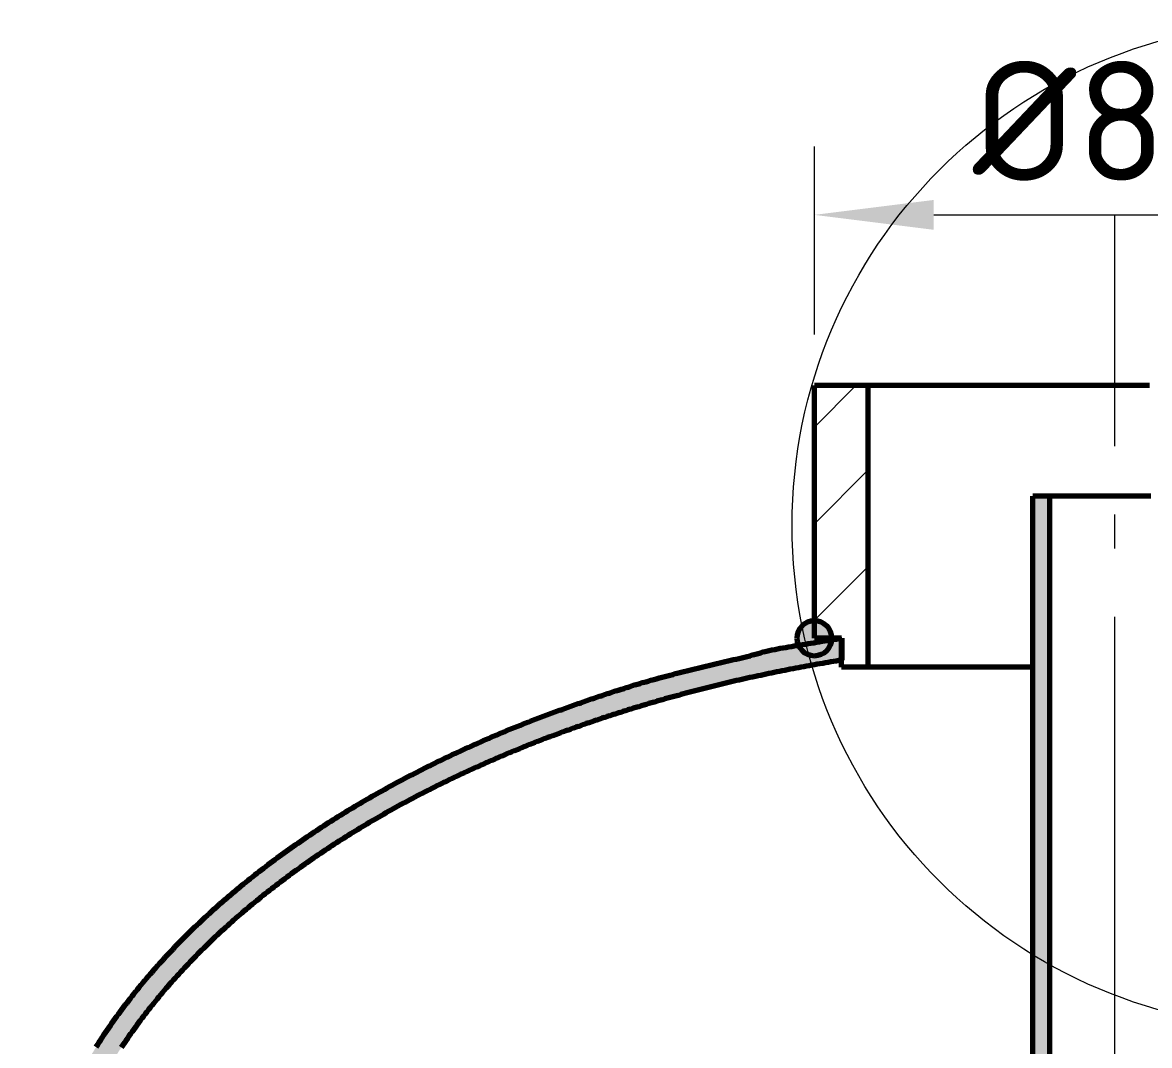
# Model space of a CAD drawing. Header units: millimetres. Extents: x 0 to 2382, y 0 to 420.
# Drawn here: x 732 to 765.02, y 276.06 to 306.02 of the extents above; entities that cross this region are included whole.
import ezdxf

# ---------------------------------------------------------------- set-up
doc = ezdxf.new("R2010")
doc.units = ezdxf.units.MM
doc.linetypes.add('IRAM-F-TRAZO-PUNTO', pattern=[20, 15, -2, 1, -2])
for name, color, linetype, lineweight in [('01-VISIBLE', 7, 'CONTINUOUS', 70), ('03-EJE', 1, 'IRAM-F-TRAZO-PUNTO', 18), ('04-COTA', 3, 'CONTINUOUS', 18), ('05-RAYADO', 8, 'CONTINUOUS', 18), ('08-FINA', 5, 'CONTINUOUS', 18)]:
    doc.layers.add(name, color=color, linetype=linetype, lineweight=lineweight)
doc.styles.add('ISO3098', font='isocpeur.ttf')
doc.dimstyles.new('FLAMA-IRAM', dxfattribs={"dimtxt": 3.5, "dimasz": 3.5, "dimexe": 2, "dimexo": 1.5, "dimgap": 1, "dimtad": 1, "dimdec": 1, "dimtxsty": 'ISO3098', "dimblk": 'IRAM_FLECHA', "dimblk1": 'IRAM_FLECHA', "dimblk2": 'IRAM_FLECHA', "dimcen": 2.5, "dimclrd": 256, "dimclre": 256, "dimclrt": 256, "dimazin": 3, "dimtfac": 1, "dimtmove": 0, "dimatfit": 3, "dimlwd": 18, "dimlwe": 18})

# ---------------------------------------------------------------- blocks, each defined once
blk = doc.blocks.new('IRAM_FLECHA')
blk.add_solid([(0, 0), (-1, 0.125), (-1, -0.125)])

msp = doc.modelspace()

# ---------------------------------------------------------------- hatches: boundary and pattern name
at = {"layer": '05-RAYADO'}
h = msp.add_hatch(dxfattribs=at)
h.set_pattern_fill('ANSI31', scale=0.62992)
h.paths.add_polyline_path([(756.78, 287.142), (755.998, 287.142), (755.998, 287.987), (755.2, 287.987), (755.2, 295.387), (756.78, 295.387)])
h = msp.add_hatch(color=7, dxfattribs=at)
h.dxf.hatch_style = 1
h.paths.add_polyline_path([(762.1, 124.253), (761.6, 124.253), (761.6, 292.147), (762.1, 292.147)])
h = msp.add_hatch(color=7, dxfattribs=at)
h.dxf.hatch_style = 1
h.paths.add_polyline_path([(754.688, 287.987), (754.69, 288.027), (754.694, 288.067), (754.702, 288.106), (754.713, 288.145), (754.727, 288.183), (754.744, 288.219), (754.763, 288.254), (754.786, 288.288), (754.811, 288.319), (754.838, 288.349), (754.867, 288.376), (754.899, 288.401), (754.932, 288.423), (754.968, 288.443), (755.004, 288.46), (755.042, 288.474), (755.08, 288.485), (755.12, 288.493), (755.16, 288.497), (755.2, 288.499), (755.24, 288.497), (755.28, 288.493), (755.32, 288.485), (755.358, 288.474), (755.396, 288.46), (755.432, 288.443), (755.468, 288.423), (755.501, 288.401), (755.533, 288.376), (755.562, 288.349), (755.589, 288.319), (755.614, 288.288), (755.637, 288.254), (755.656, 288.219), (755.673, 288.183), (755.687, 288.145), (755.698, 288.106), (755.706, 288.067), (755.71, 288.027), (755.712, 287.987), (755.71, 287.947), (755.706, 287.907), (755.698, 287.867), (755.687, 287.829), (755.673, 287.791), (755.656, 287.754), (755.637, 287.719), (755.614, 287.686), (755.589, 287.654), (755.562, 287.625), (755.533, 287.598), (755.501, 287.573), (755.468, 287.55), (755.432, 287.531), (755.396, 287.514), (755.358, 287.5), (755.32, 287.489), (755.28, 287.481), (755.24, 287.476), (755.2, 287.475), (755.16, 287.476), (755.12, 287.481), (755.08, 287.489), (755.042, 287.5), (755.004, 287.514), (754.968, 287.531), (754.932, 287.55), (754.899, 287.573), (754.867, 287.598), (754.838, 287.625), (754.811, 287.654), (754.786, 287.686), (754.763, 287.719), (754.744, 287.754), (754.727, 287.791), (754.713, 287.829), (754.702, 287.867), (754.694, 287.907), (754.69, 287.947)])
h = msp.add_hatch(color=7, dxfattribs=at)
h.dxf.hatch_style = 1
h.paths.add_polyline_path([(733.28, 266.013), (732.64, 266.013), (732.64, 267.613), (732, 268.893), (732, 268.976), (732.001, 269.059), (732.003, 269.142), (732.004, 269.225), (732.007, 269.308), (732.01, 269.39), (732.014, 269.473), (732.018, 269.556), (732.023, 269.639), (732.028, 269.722), (732.034, 269.804), (732.041, 269.887), (732.048, 269.97), (732.055, 270.052), (732.063, 270.135), (732.072, 270.217), (732.081, 270.299), (732.091, 270.382), (732.102, 270.464), (732.113, 270.546), (732.124, 270.628), (732.136, 270.71), (732.149, 270.792), (732.162, 270.874), (732.176, 270.956), (732.19, 271.038), (732.205, 271.119), (732.22, 271.201), (732.236, 271.282), (732.252, 271.363), (732.269, 271.444), (732.287, 271.526), (732.304, 271.606), (732.323, 271.687), (732.342, 271.768), (732.361, 271.849), (732.382, 271.929), (732.402, 272.009), (732.423, 272.09), (732.445, 272.17), (732.467, 272.25), (732.49, 272.329), (732.513, 272.409), (732.536, 272.488), (732.56, 272.568), (732.585, 272.647), (732.61, 272.726), (732.636, 272.805), (732.662, 272.883), (732.689, 272.962), (732.716, 273.04), (732.743, 273.118), (732.771, 273.197), (732.8, 273.274), (732.829, 273.352), (732.858, 273.43), (732.888, 273.507), (732.919, 273.584), (732.949, 273.661), (732.981, 273.738), (733.012, 273.814), (733.045, 273.891), (733.077, 273.967), (733.11, 274.043), (733.144, 274.119), (733.178, 274.194), (733.212, 274.27), (733.247, 274.345), (733.283, 274.42), (733.318, 274.495), (733.354, 274.569), (733.391, 274.644), (733.428, 274.718), (733.465, 274.792), (733.503, 274.866), (733.541, 274.94), (733.58, 275.013), (733.619, 275.086), (733.658, 275.159), (733.698, 275.232), (733.738, 275.304), (733.779, 275.377), (733.82, 275.449), (733.861, 275.52), (733.903, 275.592), (733.945, 275.664), (733.988, 275.735), (734.03, 275.806), (734.074, 275.876), (734.117, 275.947), (734.161, 276.017), (734.206, 276.087), (734.25, 276.157), (734.295, 276.227), (734.341, 276.296), (734.386, 276.365), (734.432, 276.434), (734.479, 276.503), (734.525, 276.572), (734.573, 276.64), (734.62, 276.708), (734.668, 276.776), (734.716, 276.843), (734.764, 276.911), (734.813, 276.978), (734.862, 277.045), (734.911, 277.111), (734.961, 277.178), (735.011, 277.244), (735.061, 277.31), (735.112, 277.375), (735.162, 277.441), (735.214, 277.506), (735.265, 277.571), (735.317, 277.636), (735.369, 277.7), (735.421, 277.765), (735.474, 277.829), (735.527, 277.893), (735.58, 277.956), (735.633, 278.02), (735.687, 278.083), (735.741, 278.146), (735.795, 278.208), (735.85, 278.271), (735.905, 278.333), (735.96, 278.395), (736.015, 278.457), (736.071, 278.518), (736.126, 278.58), (736.183, 278.641), (736.239, 278.701), (736.296, 278.762), (736.352, 278.822), (736.409, 278.882), (736.467, 278.942), (736.524, 279.002), (736.582, 279.061), (736.64, 279.121), (736.699, 279.18), (736.757, 279.238), (736.816, 279.297), (736.875, 279.355), (736.934, 279.413), (736.993, 279.471), (737.053, 279.529), (737.113, 279.586), (737.173, 279.643), (737.233, 279.7), (737.294, 279.757), (737.354, 279.813), (737.415, 279.87), (737.476, 279.926), (737.538, 279.981), (737.599, 280.037), (737.661, 280.092), (737.723, 280.147), (737.785, 280.202), (737.847, 280.257), (737.91, 280.311), (737.973, 280.366), (738.036, 280.42), (738.099, 280.473), (738.162, 280.527), (738.225, 280.58), (738.289, 280.633), (738.353, 280.686), (738.417, 280.739), (738.481, 280.791), (738.546, 280.844), (738.61, 280.896), (738.675, 280.948), (738.74, 280.999), (738.805, 281.051), (738.87, 281.102), (738.935, 281.153), (739.001, 281.203), (739.067, 281.254), (739.133, 281.304), (739.199, 281.354), (739.265, 281.404), (739.331, 281.454), (739.398, 281.503), (739.465, 281.553), (739.531, 281.602), (739.598, 281.651), (739.666, 281.699), (739.733, 281.748), (739.8, 281.796), (739.868, 281.844), (739.936, 281.892), (740.004, 281.939), (740.072, 281.986), (740.14, 282.034), (740.208, 282.081), (740.277, 282.127), (740.345, 282.174), (740.414, 282.22), (740.483, 282.266), (740.552, 282.312), (740.621, 282.358), (740.69, 282.404), (740.76, 282.449), (740.829, 282.494), (740.899, 282.539), (740.969, 282.584), (741.039, 282.628), (741.109, 282.673), (741.179, 282.717), (741.249, 282.761), (741.32, 282.805), (741.39, 282.848), (741.461, 282.892), (741.532, 282.935), (741.603, 282.978), (741.674, 283.02), (741.745, 283.063), (741.816, 283.105), (741.887, 283.147), (741.959, 283.189), (742.03, 283.231), (742.102, 283.273), (742.174, 283.314), (742.246, 283.355), (742.318, 283.396), (742.39, 283.437), (742.462, 283.478), (742.535, 283.518), (742.607, 283.559), (742.68, 283.599), (742.753, 283.639), (742.825, 283.678), (742.898, 283.718), (742.971, 283.757), (743.044, 283.796), (743.118, 283.835), (743.191, 283.874), (743.264, 283.912), (743.338, 283.951), (743.411, 283.989), (743.485, 284.027), (743.559, 284.065), (743.633, 284.103), (743.707, 284.14), (743.781, 284.177), (743.855, 284.215), (743.929, 284.252), (744.003, 284.288), (744.078, 284.325), (744.152, 284.361), (744.227, 284.398), (744.301, 284.434), (744.376, 284.47), (744.451, 284.506), (744.526, 284.541), (744.601, 284.577), (744.676, 284.612), (744.751, 284.647), (744.826, 284.682), (744.901, 284.716), (744.977, 284.751), (745.052, 284.785), (745.128, 284.819), (745.203, 284.853), (745.279, 284.887), (745.355, 284.921), (745.431, 284.954), (745.507, 284.988), (745.583, 285.021), (745.659, 285.053), (745.735, 285.086), (745.811, 285.119), (745.888, 285.151), (745.964, 285.183), (746.041, 285.215), (746.117, 285.247), (746.194, 285.279), (746.27, 285.31), (746.347, 285.341), (746.424, 285.372), (746.501, 285.403), (746.578, 285.434), (746.655, 285.464), (746.732, 285.495), (746.81, 285.525), (746.887, 285.555), (746.964, 285.585), (747.042, 285.614), (747.119, 285.644), (747.197, 285.673), (747.274, 285.703), (747.352, 285.732), (747.43, 285.761), (747.507, 285.789), (747.585, 285.818), (747.663, 285.847), (747.741, 285.875), (747.819, 285.903), (747.897, 285.931), (747.975, 285.959), (748.053, 285.987), (748.131, 286.015), (748.209, 286.043), (748.287, 286.07), (748.366, 286.098), (748.444, 286.125), (748.522, 286.152), (748.601, 286.179), (748.679, 286.206), (748.758, 286.233), (748.836, 286.26), (748.915, 286.286), (748.993, 286.313), (749.072, 286.339), (749.15, 286.365), (749.229, 286.391), (749.308, 286.417), (749.387, 286.442), (749.466, 286.468), (749.545, 286.493), (749.624, 286.518), (749.703, 286.543), (749.782, 286.567), (749.861, 286.592), (749.941, 286.616), (750.02, 286.639), (750.1, 286.663), (750.179, 286.686), (750.259, 286.709), (750.339, 286.732), (750.418, 286.755), (750.498, 286.777), (750.578, 286.8), (750.658, 286.822), (750.738, 286.843), (750.818, 286.865), (750.898, 286.886), (750.978, 286.907), (751.059, 286.928), (751.139, 286.949), (751.219, 286.969), (751.3, 286.989), (751.38, 287.01), (751.461, 287.03), (751.541, 287.05), (751.622, 287.069), (751.702, 287.089), (751.783, 287.108), (751.863, 287.128), (751.944, 287.147), (752.024, 287.167), (752.105, 287.186), (752.186, 287.205), (752.266, 287.224), (752.347, 287.243), (752.428, 287.262), (752.509, 287.281), (752.589, 287.3), (752.67, 287.319), (752.751, 287.339), (752.831, 287.358), (752.912, 287.377), (752.993, 287.396), (753.073, 287.415), (753.154, 287.435), (753.234, 287.454), (753.315, 287.474), (753.395, 287.495), (753.475, 287.516), (753.555, 287.538), (753.635, 287.562), (753.714, 287.586), (753.794, 287.607), (753.875, 287.626), (753.956, 287.644), (754.037, 287.66), (754.119, 287.675), (754.2, 287.69), (754.282, 287.705), (754.364, 287.719), (754.445, 287.733), (754.527, 287.747), (754.609, 287.761), (754.691, 287.775), (754.772, 287.788), (754.854, 287.802), (754.936, 287.815), (755.018, 287.829), (755.1, 287.842), (755.181, 287.855), (755.263, 287.869), (755.345, 287.882), (755.427, 287.895), (755.509, 287.908), (755.591, 287.922), (755.673, 287.935), (755.754, 287.948), (755.836, 287.961), (755.918, 287.974), (756, 287.987), (756, 287.342), (755.921, 287.329), (755.841, 287.316), (755.762, 287.303), (755.683, 287.29), (755.603, 287.276), (755.524, 287.263), (755.445, 287.249), (755.365, 287.236), (755.286, 287.222), (755.207, 287.208), (755.128, 287.194), (755.049, 287.179), (754.969, 287.165), (754.89, 287.15), (754.811, 287.136), (754.732, 287.121), (754.653, 287.106), (754.574, 287.091), (754.495, 287.076), (754.416, 287.06), (754.337, 287.045), (754.258, 287.029), (754.18, 287.013), (754.101, 286.998), (754.022, 286.982), (753.943, 286.965), (753.864, 286.949), (753.786, 286.933), (753.707, 286.916), (753.628, 286.899), (753.55, 286.883), (753.471, 286.866), (753.392, 286.848), (753.314, 286.831), (753.235, 286.814), (753.157, 286.796), (753.078, 286.779), (753, 286.761), (752.922, 286.743), (752.843, 286.725), (752.765, 286.707), (752.686, 286.688), (752.608, 286.67), (752.53, 286.651), (752.452, 286.632), (752.374, 286.613), (752.295, 286.594), (752.217, 286.575), (752.139, 286.556), (752.061, 286.536), (751.983, 286.517), (751.905, 286.497), (751.827, 286.477), (751.749, 286.457), (751.672, 286.437), (751.594, 286.417), (751.516, 286.396), (751.438, 286.375), (751.361, 286.355), (751.283, 286.334), (751.205, 286.313), (751.128, 286.292), (751.05, 286.27), (750.973, 286.249), (750.895, 286.227), (750.818, 286.206), (750.74, 286.184), (750.663, 286.162), (750.586, 286.139), (750.508, 286.117), (750.431, 286.095), (750.354, 286.072), (750.277, 286.049), (750.2, 286.026), (750.123, 286.003), (750.046, 285.98), (749.969, 285.957), (749.892, 285.933), (749.815, 285.91), (749.738, 285.886), (749.661, 285.862), (749.584, 285.838), (749.508, 285.814), (749.431, 285.789), (749.355, 285.765), (749.278, 285.74), (749.201, 285.715), (749.125, 285.69), (749.049, 285.665), (748.972, 285.64), (748.896, 285.614), (748.82, 285.589), (748.744, 285.563), (748.667, 285.537), (748.591, 285.511), (748.515, 285.485), (748.439, 285.459), (748.363, 285.432), (748.287, 285.405), (748.212, 285.379), (748.136, 285.352), (748.06, 285.325), (747.984, 285.297), (747.909, 285.27), (747.833, 285.242), (747.758, 285.215), (747.682, 285.187), (747.607, 285.159), (747.532, 285.13), (747.456, 285.102), (747.381, 285.074), (747.306, 285.045), (747.231, 285.016), (747.156, 284.987), (747.081, 284.958), (747.006, 284.929), (746.931, 284.899), (746.856, 284.87), (746.782, 284.84), (746.707, 284.81), (746.632, 284.78), (746.558, 284.75), (746.483, 284.719), (746.409, 284.689), (746.335, 284.658), (746.26, 284.627), (746.186, 284.596), (746.112, 284.565), (746.038, 284.533), (745.964, 284.502), (745.89, 284.47), (745.816, 284.438), (745.742, 284.406), (745.669, 284.374), (745.595, 284.342), (745.522, 284.309), (745.448, 284.276), (745.375, 284.243), (745.301, 284.21), (745.228, 284.177), (745.155, 284.144), (745.082, 284.11), (745.009, 284.077), (744.936, 284.043), (744.863, 284.009), (744.79, 283.974), (744.718, 283.94), (744.645, 283.905), (744.572, 283.871), (744.5, 283.836), (744.427, 283.801), (744.355, 283.766), (744.283, 283.73), (744.211, 283.695), (744.139, 283.659), (744.067, 283.623), (743.995, 283.587), (743.923, 283.55), (743.852, 283.514), (743.78, 283.477), (743.708, 283.441), (743.637, 283.404), (743.566, 283.366), (743.494, 283.329), (743.423, 283.292), (743.352, 283.254), (743.281, 283.216), (743.21, 283.178), (743.14, 283.14), (743.069, 283.101), (742.998, 283.063), (742.928, 283.024), (742.858, 282.985), (742.787, 282.946), (742.717, 282.906), (742.647, 282.867), (742.577, 282.827), (742.507, 282.787), (742.438, 282.747), (742.368, 282.707), (742.298, 282.667), (742.229, 282.626), (742.16, 282.585), (742.09, 282.544), (742.021, 282.503), (741.952, 282.462), (741.884, 282.42), (741.815, 282.378), (741.746, 282.336), (741.678, 282.294), (741.609, 282.252), (741.541, 282.21), (741.473, 282.167), (741.405, 282.124), (741.337, 282.081), (741.269, 282.038), (741.201, 281.994), (741.134, 281.95), (741.066, 281.907), (740.999, 281.863), (740.932, 281.818), (740.865, 281.774), (740.798, 281.729), (740.731, 281.684), (740.664, 281.639), (740.598, 281.594), (740.532, 281.549), (740.465, 281.503), (740.399, 281.457), (740.333, 281.411), (740.267, 281.365), (740.202, 281.319), (740.136, 281.272), (740.071, 281.225), (740.006, 281.178), (739.94, 281.131), (739.875, 281.084), (739.811, 281.036), (739.746, 280.988), (739.682, 280.94), (739.617, 280.892), (739.553, 280.843), (739.489, 280.795), (739.425, 280.746), (739.361, 280.697), (739.298, 280.648), (739.234, 280.598), (739.171, 280.548), (739.108, 280.498), (739.045, 280.448), (738.982, 280.398), (738.92, 280.347), (738.857, 280.297), (738.795, 280.246), (738.733, 280.195), (738.671, 280.143), (738.61, 280.092), (738.548, 280.04), (738.487, 279.988), (738.426, 279.935), (738.365, 279.883), (738.304, 279.83), (738.243, 279.777), (738.183, 279.724), (738.123, 279.671), (738.063, 279.617), (738.003, 279.564), (737.943, 279.51), (737.884, 279.456), (737.824, 279.401), (737.765, 279.347), (737.707, 279.292), (737.648, 279.237), (737.59, 279.181), (737.531, 279.126), (737.473, 279.07), (737.416, 279.014), (737.358, 278.958), (737.301, 278.902), (737.244, 278.845), (737.187, 278.788), (737.13, 278.731), (737.074, 278.674), (737.017, 278.616), (736.961, 278.558), (736.906, 278.5), (736.85, 278.442), (736.795, 278.384), (736.74, 278.325), (736.685, 278.266), (736.63, 278.207), (736.576, 278.148), (736.522, 278.088), (736.468, 278.029), (736.415, 277.969), (736.361, 277.908), (736.308, 277.848), (736.256, 277.787), (736.203, 277.726), (736.151, 277.665), (736.099, 277.604), (736.047, 277.542), (735.996, 277.48), (735.945, 277.418), (735.894, 277.356), (735.843, 277.293), (735.793, 277.231), (735.743, 277.168), (735.693, 277.104), (735.644, 277.041), (735.594, 276.977), (735.545, 276.914), (735.497, 276.849), (735.449, 276.785), (735.401, 276.721), (735.353, 276.656), (735.306, 276.591), (735.258, 276.526), (735.212, 276.46), (735.165, 276.394), (735.119, 276.329), (735.073, 276.262), (735.028, 276.196), (734.983, 276.13), (734.938, 276.063), (734.893, 275.996), (734.849, 275.929), (734.805, 275.861), (734.762, 275.793), (734.719, 275.725), (734.676, 275.657), (734.634, 275.589), (734.592, 275.52), (734.55, 275.452), (734.509, 275.382), (734.468, 275.313), (734.428, 275.244), (734.388, 275.174), (734.348, 275.104), (734.309, 275.034), (734.27, 274.963), (734.231, 274.893), (734.193, 274.822), (734.155, 274.751), (734.118, 274.68), (734.081, 274.608), (734.045, 274.537), (734.008, 274.465), (733.973, 274.393), (733.937, 274.32), (733.902, 274.248), (733.868, 274.175), (733.833, 274.103), (733.8, 274.03), (733.766, 273.957), (733.733, 273.883), (733.7, 273.81), (733.668, 273.736), (733.636, 273.662), (733.605, 273.588), (733.573, 273.514), (733.543, 273.44), (733.512, 273.365), (733.483, 273.291), (733.453, 273.216), (733.424, 273.141), (733.396, 273.065), (733.368, 272.99), (733.34, 272.914), (733.314, 272.839), (733.287, 272.763), (733.262, 272.686), (733.236, 272.61), (733.212, 272.533), (733.188, 272.457), (733.164, 272.38), (733.142, 272.303), (733.12, 272.225), (733.098, 272.148), (733.077, 272.07), (733.057, 271.992), (733.037, 271.914), (733.018, 271.836), (732.999, 271.758), (732.981, 271.68), (732.963, 271.601), (732.946, 271.523), (732.929, 271.444), (732.913, 271.365), (732.897, 271.286), (732.881, 271.208), (732.865, 271.129), (732.85, 271.05), (732.835, 270.971), (732.821, 270.891), (732.807, 270.812), (732.793, 270.733), (732.779, 270.654), (732.765, 270.575), (732.752, 270.495), (732.739, 270.416), (732.726, 270.337), (732.714, 270.257), (732.702, 270.177), (732.692, 270.098), (732.682, 270.018), (732.674, 269.938), (732.667, 269.858), (732.662, 269.777), (732.657, 269.697), (732.653, 269.617), (732.649, 269.536), (732.647, 269.456), (732.645, 269.376), (732.643, 269.295), (732.642, 269.215), (732.641, 269.134), (732.64, 269.054), (732.64, 268.974), (732.64, 268.893), (733.28, 267.613)])

# ---------------------------------------------------------------- linework, layer by layer
at = {"layer": '01-VISIBLE'}
for p, q in [((756.78, 295.387), (755.2, 295.387)), ((755.2, 287.987), (755.2, 295.387)), ((756.78, 287.142), (756.78, 295.387)), ((761.6, 124.253), (761.6, 292.147)), ((762.1, 292.147), (761.6, 292.147)), ((762.1, 124.253), (762.1, 292.147)), ((755.998, 287.987), (755.2, 287.987)), ((755.998, 287.142), (755.998, 287.987)), ((756, 287.987), (756, 287.342)), ((756.78, 287.142), (755.998, 287.142))]:
    msp.add_line(p, q, dxfattribs=at)
for points in [[(765.023, 295.387), (764.963, 295.387), (764.903, 295.387), (764.842, 295.387), (764.782, 295.387), (764.722, 295.387), (764.662, 295.387), (764.602, 295.387), (764.542, 295.387), (764.481, 295.387), (764.421, 295.387), (764.361, 295.387), (764.301, 295.387), (764.241, 295.387), (764.181, 295.387), (764.12, 295.387), (764.06, 295.387), (764, 295.387), (763.94, 295.387), (763.88, 295.387), (763.819, 295.387), (763.759, 295.387), (763.699, 295.387), (763.639, 295.387), (763.579, 295.387), (763.519, 295.387), (763.458, 295.387), (763.398, 295.387), (763.338, 295.387), (763.278, 295.387), (763.218, 295.387), (763.158, 295.387), (763.097, 295.387), (763.037, 295.387), (762.977, 295.387), (762.917, 295.387), (762.857, 295.387), (762.797, 295.387), (762.736, 295.387), (762.676, 295.387), (762.616, 295.387), (762.556, 295.387), (762.496, 295.387), (762.436, 295.387), (762.375, 295.387), (762.315, 295.387), (762.255, 295.387), (762.195, 295.387), (762.135, 295.387), (762.075, 295.387), (762.014, 295.387), (761.954, 295.387), (761.894, 295.387), (761.834, 295.387), (761.774, 295.387), (761.714, 295.387), (761.654, 295.387), (761.593, 295.387), (761.533, 295.387), (761.473, 295.387), (761.413, 295.387), (761.353, 295.387), (761.293, 295.387), (761.232, 295.387), (761.172, 295.387), (761.112, 295.387), (761.052, 295.387), (760.992, 295.387), (760.932, 295.387), (760.871, 295.387), (760.811, 295.387), (760.751, 295.387), (760.691, 295.387), (760.631, 295.387), (760.571, 295.387), (760.51, 295.387), (760.45, 295.387), (760.39, 295.387), (760.33, 295.387), (760.27, 295.387), (760.21, 295.387), (760.149, 295.387), (760.089, 295.387), (760.029, 295.387), (759.969, 295.387), (759.909, 295.387), (759.848, 295.387), (759.788, 295.387), (759.728, 295.387), (759.668, 295.387), (759.608, 295.387), (759.548, 295.387), (759.487, 295.387), (759.427, 295.387), (759.367, 295.387), (759.307, 295.387), (759.247, 295.387), (759.187, 295.387), (759.126, 295.387), (759.066, 295.387), (759.006, 295.387), (758.946, 295.387), (758.886, 295.387), (758.826, 295.387), (758.765, 295.387), (758.705, 295.387), (758.645, 295.387), (758.585, 295.387), (758.525, 295.387), (758.465, 295.387), (758.404, 295.387), (758.344, 295.387), (758.284, 295.387), (758.224, 295.387), (758.164, 295.387), (758.104, 295.387), (758.043, 295.387), (757.983, 295.387), (757.923, 295.387), (757.863, 295.387), (757.803, 295.387), (757.743, 295.387), (757.683, 295.387), (757.622, 295.387), (757.562, 295.387), (757.502, 295.387), (757.442, 295.387), (757.382, 295.387), (757.322, 295.387), (757.261, 295.387), (757.201, 295.387), (757.141, 295.387), (757.081, 295.387), (757.021, 295.387), (756.961, 295.387), (756.9, 295.387), (756.84, 295.387), (756.78, 295.387)], [(765.056, 292.147), (764.995, 292.147), (764.935, 292.147), (764.875, 292.147), (764.814, 292.147), (764.754, 292.147), (764.694, 292.147), (764.633, 292.147), (764.573, 292.147), (764.513, 292.147), (764.452, 292.147), (764.392, 292.147), (764.332, 292.147), (764.271, 292.147), (764.211, 292.147), (764.151, 292.147), (764.09, 292.147), (764.03, 292.147), (763.97, 292.147), (763.91, 292.147), (763.849, 292.147), (763.789, 292.147), (763.729, 292.147), (763.668, 292.147), (763.608, 292.147), (763.548, 292.147), (763.487, 292.147), (763.427, 292.147), (763.367, 292.147), (763.306, 292.147), (763.246, 292.147), (763.186, 292.147), (763.125, 292.147), (763.065, 292.147), (763.005, 292.147), (762.944, 292.147), (762.884, 292.147), (762.824, 292.147), (762.763, 292.147), (762.703, 292.147), (762.643, 292.147), (762.583, 292.147), (762.522, 292.147), (762.462, 292.147), (762.402, 292.147), (762.341, 292.147), (762.281, 292.147), (762.221, 292.147), (762.16, 292.147), (762.1, 292.147)], [(734.161, 276.017), (734.206, 276.087), (734.25, 276.157), (734.295, 276.227), (734.341, 276.296), (734.386, 276.365), (734.432, 276.434), (734.479, 276.503), (734.525, 276.572), (734.573, 276.64), (734.62, 276.708), (734.668, 276.776), (734.716, 276.843), (734.764, 276.911), (734.813, 276.978), (734.862, 277.045), (734.911, 277.111), (734.961, 277.178), (735.011, 277.244), (735.061, 277.31), (735.112, 277.375), (735.162, 277.441), (735.214, 277.506), (735.265, 277.571), (735.317, 277.636), (735.369, 277.7), (735.421, 277.765), (735.474, 277.829), (735.527, 277.893), (735.58, 277.956), (735.633, 278.02), (735.687, 278.083), (735.741, 278.146), (735.795, 278.208), (735.85, 278.271), (735.905, 278.333), (735.96, 278.395), (736.015, 278.457), (736.071, 278.518), (736.126, 278.58), (736.183, 278.641), (736.239, 278.701), (736.296, 278.762), (736.352, 278.822), (736.409, 278.882), (736.467, 278.942), (736.524, 279.002), (736.582, 279.061), (736.64, 279.121), (736.699, 279.18), (736.757, 279.238), (736.816, 279.297), (736.875, 279.355), (736.934, 279.413), (736.993, 279.471), (737.053, 279.529), (737.113, 279.586), (737.173, 279.643), (737.233, 279.7), (737.294, 279.757), (737.354, 279.813), (737.415, 279.87), (737.476, 279.926), (737.538, 279.981), (737.599, 280.037), (737.661, 280.092), (737.723, 280.147), (737.785, 280.202), (737.847, 280.257), (737.91, 280.311), (737.973, 280.366), (738.036, 280.42), (738.099, 280.473), (738.162, 280.527), (738.225, 280.58), (738.289, 280.633), (738.353, 280.686), (738.417, 280.739), (738.481, 280.791), (738.546, 280.844), (738.61, 280.896), (738.675, 280.948), (738.74, 280.999), (738.805, 281.051), (738.87, 281.102), (738.935, 281.153), (739.001, 281.203), (739.067, 281.254), (739.133, 281.304), (739.199, 281.354), (739.265, 281.404), (739.331, 281.454), (739.398, 281.503), (739.465, 281.553), (739.531, 281.602), (739.598, 281.651), (739.666, 281.699), (739.733, 281.748), (739.8, 281.796), (739.868, 281.844), (739.936, 281.892), (740.004, 281.939), (740.072, 281.986), (740.14, 282.034), (740.208, 282.081), (740.277, 282.127), (740.345, 282.174), (740.414, 282.22), (740.483, 282.266), (740.552, 282.312), (740.621, 282.358), (740.69, 282.404), (740.76, 282.449), (740.829, 282.494), (740.899, 282.539), (740.969, 282.584), (741.039, 282.628), (741.109, 282.673), (741.179, 282.717), (741.249, 282.761), (741.32, 282.805), (741.39, 282.848), (741.461, 282.892), (741.532, 282.935), (741.603, 282.978), (741.674, 283.02), (741.745, 283.063), (741.816, 283.105), (741.887, 283.147), (741.959, 283.189), (742.03, 283.231), (742.102, 283.273), (742.174, 283.314), (742.246, 283.355), (742.318, 283.396), (742.39, 283.437), (742.462, 283.478), (742.535, 283.518), (742.607, 283.559), (742.68, 283.599), (742.753, 283.639), (742.825, 283.678), (742.898, 283.718), (742.971, 283.757), (743.044, 283.796), (743.118, 283.835), (743.191, 283.874), (743.264, 283.912), (743.338, 283.951), (743.411, 283.989), (743.485, 284.027), (743.559, 284.065), (743.633, 284.103), (743.707, 284.14), (743.781, 284.177), (743.855, 284.215), (743.929, 284.252), (744.003, 284.288), (744.078, 284.325), (744.152, 284.361), (744.227, 284.398), (744.301, 284.434), (744.376, 284.47), (744.451, 284.506), (744.526, 284.541), (744.601, 284.577), (744.676, 284.612), (744.751, 284.647), (744.826, 284.682), (744.901, 284.716), (744.977, 284.751), (745.052, 284.785), (745.128, 284.819), (745.203, 284.853), (745.279, 284.887), (745.355, 284.921), (745.431, 284.954), (745.507, 284.988), (745.583, 285.021), (745.659, 285.053), (745.735, 285.086), (745.811, 285.119), (745.888, 285.151), (745.964, 285.183), (746.041, 285.215), (746.117, 285.247), (746.194, 285.279), (746.27, 285.31), (746.347, 285.341), (746.424, 285.372), (746.501, 285.403), (746.578, 285.434), (746.655, 285.464), (746.732, 285.495), (746.81, 285.525), (746.887, 285.555), (746.964, 285.585), (747.042, 285.614), (747.119, 285.644), (747.197, 285.673), (747.274, 285.703), (747.352, 285.732), (747.43, 285.761), (747.507, 285.789), (747.585, 285.818), (747.663, 285.847), (747.741, 285.875), (747.819, 285.903), (747.897, 285.931), (747.975, 285.959), (748.053, 285.987), (748.131, 286.015), (748.209, 286.043), (748.287, 286.07), (748.366, 286.098), (748.444, 286.125), (748.522, 286.152), (748.601, 286.179), (748.679, 286.206), (748.758, 286.233), (748.836, 286.26), (748.915, 286.286), (748.993, 286.313), (749.072, 286.339), (749.15, 286.365), (749.229, 286.391), (749.308, 286.417), (749.387, 286.442), (749.466, 286.468), (749.545, 286.493), (749.624, 286.518), (749.703, 286.543), (749.782, 286.567), (749.861, 286.592), (749.941, 286.616), (750.02, 286.639), (750.1, 286.663), (750.179, 286.686), (750.259, 286.709), (750.339, 286.732), (750.418, 286.755), (750.498, 286.777), (750.578, 286.8), (750.658, 286.822), (750.738, 286.843), (750.818, 286.865), (750.898, 286.886), (750.978, 286.907), (751.059, 286.928), (751.139, 286.949), (751.219, 286.969), (751.3, 286.989), (751.38, 287.01), (751.461, 287.03), (751.541, 287.05), (751.622, 287.069), (751.702, 287.089), (751.783, 287.108), (751.863, 287.128), (751.944, 287.147), (752.024, 287.167), (752.105, 287.186), (752.186, 287.205), (752.266, 287.224), (752.347, 287.243), (752.428, 287.262), (752.509, 287.281), (752.589, 287.3), (752.67, 287.319), (752.751, 287.339), (752.831, 287.358), (752.912, 287.377), (752.993, 287.396), (753.073, 287.415), (753.154, 287.435), (753.234, 287.454), (753.315, 287.474), (753.395, 287.495), (753.475, 287.516), (753.555, 287.538), (753.635, 287.562), (753.714, 287.586), (753.794, 287.607), (753.875, 287.626), (753.956, 287.644), (754.037, 287.66), (754.119, 287.675), (754.2, 287.69), (754.282, 287.705), (754.364, 287.719), (754.445, 287.733), (754.527, 287.747), (754.609, 287.761), (754.691, 287.775), (754.772, 287.788), (754.854, 287.802), (754.936, 287.815), (755.018, 287.829), (755.1, 287.842), (755.181, 287.855), (755.263, 287.869), (755.345, 287.882), (755.427, 287.895), (755.509, 287.908), (755.591, 287.922), (755.673, 287.935), (755.754, 287.948), (755.836, 287.961), (755.918, 287.974), (756, 287.987)], [(756, 287.342), (755.921, 287.329), (755.841, 287.316), (755.762, 287.303), (755.683, 287.29), (755.603, 287.276), (755.524, 287.263), (755.445, 287.249), (755.365, 287.236), (755.286, 287.222), (755.207, 287.208), (755.128, 287.194), (755.049, 287.179), (754.969, 287.165), (754.89, 287.15), (754.811, 287.136), (754.732, 287.121), (754.653, 287.106), (754.574, 287.091), (754.495, 287.076), (754.416, 287.06), (754.337, 287.045), (754.258, 287.029), (754.18, 287.013), (754.101, 286.998), (754.022, 286.982), (753.943, 286.965), (753.864, 286.949), (753.786, 286.933), (753.707, 286.916), (753.628, 286.899), (753.55, 286.883), (753.471, 286.866), (753.392, 286.848), (753.314, 286.831), (753.235, 286.814), (753.157, 286.796), (753.078, 286.779), (753, 286.761), (752.922, 286.743), (752.843, 286.725), (752.765, 286.707), (752.686, 286.688), (752.608, 286.67), (752.53, 286.651), (752.452, 286.632), (752.374, 286.613), (752.295, 286.594), (752.217, 286.575), (752.139, 286.556), (752.061, 286.536), (751.983, 286.517), (751.905, 286.497), (751.827, 286.477), (751.749, 286.457), (751.672, 286.437), (751.594, 286.417), (751.516, 286.396), (751.438, 286.375), (751.361, 286.355), (751.283, 286.334), (751.205, 286.313), (751.128, 286.292), (751.05, 286.27), (750.973, 286.249), (750.895, 286.227), (750.818, 286.206), (750.74, 286.184), (750.663, 286.162), (750.586, 286.139), (750.508, 286.117), (750.431, 286.095), (750.354, 286.072), (750.277, 286.049), (750.2, 286.026), (750.123, 286.003), (750.046, 285.98), (749.969, 285.957), (749.892, 285.933), (749.815, 285.91), (749.738, 285.886), (749.661, 285.862), (749.584, 285.838), (749.508, 285.814), (749.431, 285.789), (749.355, 285.765), (749.278, 285.74), (749.201, 285.715), (749.125, 285.69), (749.049, 285.665), (748.972, 285.64), (748.896, 285.614), (748.82, 285.589), (748.744, 285.563), (748.667, 285.537), (748.591, 285.511), (748.515, 285.485), (748.439, 285.459), (748.363, 285.432), (748.287, 285.405), (748.212, 285.379), (748.136, 285.352), (748.06, 285.325), (747.984, 285.297), (747.909, 285.27), (747.833, 285.242), (747.758, 285.215), (747.682, 285.187), (747.607, 285.159), (747.532, 285.13), (747.456, 285.102), (747.381, 285.074), (747.306, 285.045), (747.231, 285.016), (747.156, 284.987), (747.081, 284.958), (747.006, 284.929), (746.931, 284.899), (746.856, 284.87), (746.782, 284.84), (746.707, 284.81), (746.632, 284.78), (746.558, 284.75), (746.483, 284.719), (746.409, 284.689), (746.335, 284.658), (746.26, 284.627), (746.186, 284.596), (746.112, 284.565), (746.038, 284.533), (745.964, 284.502), (745.89, 284.47), (745.816, 284.438), (745.742, 284.406), (745.669, 284.374), (745.595, 284.342), (745.522, 284.309), (745.448, 284.276), (745.375, 284.243), (745.301, 284.21), (745.228, 284.177), (745.155, 284.144), (745.082, 284.11), (745.009, 284.077), (744.936, 284.043), (744.863, 284.009), (744.79, 283.974), (744.718, 283.94), (744.645, 283.905), (744.572, 283.871), (744.5, 283.836), (744.427, 283.801), (744.355, 283.766), (744.283, 283.73), (744.211, 283.695), (744.139, 283.659), (744.067, 283.623), (743.995, 283.587), (743.923, 283.55), (743.852, 283.514), (743.78, 283.477), (743.708, 283.441), (743.637, 283.404), (743.566, 283.366), (743.494, 283.329), (743.423, 283.292), (743.352, 283.254), (743.281, 283.216), (743.21, 283.178), (743.14, 283.14), (743.069, 283.101), (742.998, 283.063), (742.928, 283.024), (742.858, 282.985), (742.787, 282.946), (742.717, 282.906), (742.647, 282.867), (742.577, 282.827), (742.507, 282.787), (742.438, 282.747), (742.368, 282.707), (742.298, 282.667), (742.229, 282.626), (742.16, 282.585), (742.09, 282.544), (742.021, 282.503), (741.952, 282.462), (741.884, 282.42), (741.815, 282.378), (741.746, 282.336), (741.678, 282.294), (741.609, 282.252), (741.541, 282.21), (741.473, 282.167), (741.405, 282.124), (741.337, 282.081), (741.269, 282.038), (741.201, 281.994), (741.134, 281.95), (741.066, 281.907), (740.999, 281.863), (740.932, 281.818), (740.865, 281.774), (740.798, 281.729), (740.731, 281.684), (740.664, 281.639), (740.598, 281.594), (740.532, 281.549), (740.465, 281.503), (740.399, 281.457), (740.333, 281.411), (740.267, 281.365), (740.202, 281.319), (740.136, 281.272), (740.071, 281.225), (740.006, 281.178), (739.94, 281.131), (739.875, 281.084), (739.811, 281.036), (739.746, 280.988), (739.682, 280.94), (739.617, 280.892), (739.553, 280.843), (739.489, 280.795), (739.425, 280.746), (739.361, 280.697), (739.298, 280.648), (739.234, 280.598), (739.171, 280.548), (739.108, 280.498), (739.045, 280.448), (738.982, 280.398), (738.92, 280.347), (738.857, 280.297), (738.795, 280.246), (738.733, 280.195), (738.671, 280.143), (738.61, 280.092), (738.548, 280.04), (738.487, 279.988), (738.426, 279.935), (738.365, 279.883), (738.304, 279.83), (738.243, 279.777), (738.183, 279.724), (738.123, 279.671), (738.063, 279.617), (738.003, 279.564), (737.943, 279.51), (737.884, 279.456), (737.824, 279.401), (737.765, 279.347), (737.707, 279.292), (737.648, 279.237), (737.59, 279.181), (737.531, 279.126), (737.473, 279.07), (737.416, 279.014), (737.358, 278.958), (737.301, 278.902), (737.244, 278.845), (737.187, 278.788), (737.13, 278.731), (737.074, 278.674), (737.017, 278.616), (736.961, 278.558), (736.906, 278.5), (736.85, 278.442), (736.795, 278.384), (736.74, 278.325), (736.685, 278.266), (736.63, 278.207), (736.576, 278.148), (736.522, 278.088), (736.468, 278.029), (736.415, 277.969), (736.361, 277.908), (736.308, 277.848), (736.256, 277.787), (736.203, 277.726), (736.151, 277.665), (736.099, 277.604), (736.047, 277.542), (735.996, 277.48), (735.945, 277.418), (735.894, 277.356), (735.843, 277.293), (735.793, 277.231), (735.743, 277.168), (735.693, 277.104), (735.644, 277.041), (735.594, 276.977), (735.545, 276.914), (735.497, 276.849), (735.449, 276.785), (735.401, 276.721), (735.353, 276.656), (735.306, 276.591), (735.258, 276.526), (735.212, 276.46), (735.165, 276.394), (735.119, 276.329), (735.073, 276.262), (735.028, 276.196), (734.983, 276.13), (734.938, 276.063), (734.893, 275.996)], [(761.6, 287.142), (761.54, 287.142), (761.48, 287.142), (761.419, 287.142), (761.359, 287.142), (761.299, 287.142), (761.239, 287.142), (761.178, 287.142), (761.118, 287.142), (761.058, 287.142), (760.997, 287.142), (760.937, 287.142), (760.877, 287.142), (760.817, 287.142), (760.756, 287.142), (760.696, 287.142), (760.636, 287.142), (760.576, 287.142), (760.515, 287.142), (760.455, 287.142), (760.395, 287.142), (760.335, 287.142), (760.274, 287.142), (760.214, 287.142), (760.154, 287.142), (760.094, 287.142), (760.034, 287.142), (759.973, 287.142), (759.913, 287.142), (759.853, 287.142), (759.793, 287.142), (759.732, 287.142), (759.672, 287.142), (759.612, 287.142), (759.552, 287.142), (759.491, 287.142), (759.431, 287.142), (759.371, 287.142), (759.311, 287.142), (759.25, 287.142), (759.19, 287.142), (759.13, 287.142), (759.069, 287.142), (759.009, 287.142), (758.949, 287.142), (758.889, 287.142), (758.828, 287.142), (758.768, 287.142), (758.708, 287.142), (758.648, 287.142), (758.587, 287.142), (758.527, 287.142), (758.467, 287.142), (758.407, 287.142), (758.346, 287.142), (758.286, 287.142), (758.226, 287.142), (758.166, 287.142), (758.106, 287.142), (758.045, 287.142), (757.985, 287.142), (757.925, 287.142), (757.865, 287.142), (757.804, 287.142), (757.744, 287.142), (757.684, 287.142), (757.624, 287.142), (757.563, 287.142), (757.503, 287.142), (757.443, 287.142), (757.383, 287.142), (757.322, 287.142), (757.262, 287.142), (757.202, 287.142), (757.141, 287.142), (757.081, 287.142), (757.021, 287.142), (756.961, 287.142), (756.9, 287.142), (756.84, 287.142), (756.78, 287.142)]]:
    msp.add_lwpolyline(points, dxfattribs=at)
for start, end in [(90, 180), (-90, 90), (180, -90)]:
    msp.add_arc((755.2, 287.987), 0.512, start, end, dxfattribs=at)
at = {"layer": '03-EJE'}
msp.add_line((764, 113.613), (764, 300.387), dxfattribs=at)
at = {"layer": '08-FINA'}
msp.add_circle((769.28, 291.287), 14.733, dxfattribs=at)

# ---------------------------------------------------------------- dimensions: what is measured, and where the dimension line sits
at = {"layer": '04-COTA'}
msp.add_linear_dim(base=(755.2, 300.387), p1=(755.2, 295.387), p2=(772.8, 295.387), dimstyle='FLAMA-IRAM', override={"dimlfac": 5, "dimpost": '%%c<>'}, dxfattribs=at).render()

doc.saveas('drawing.dxf')
